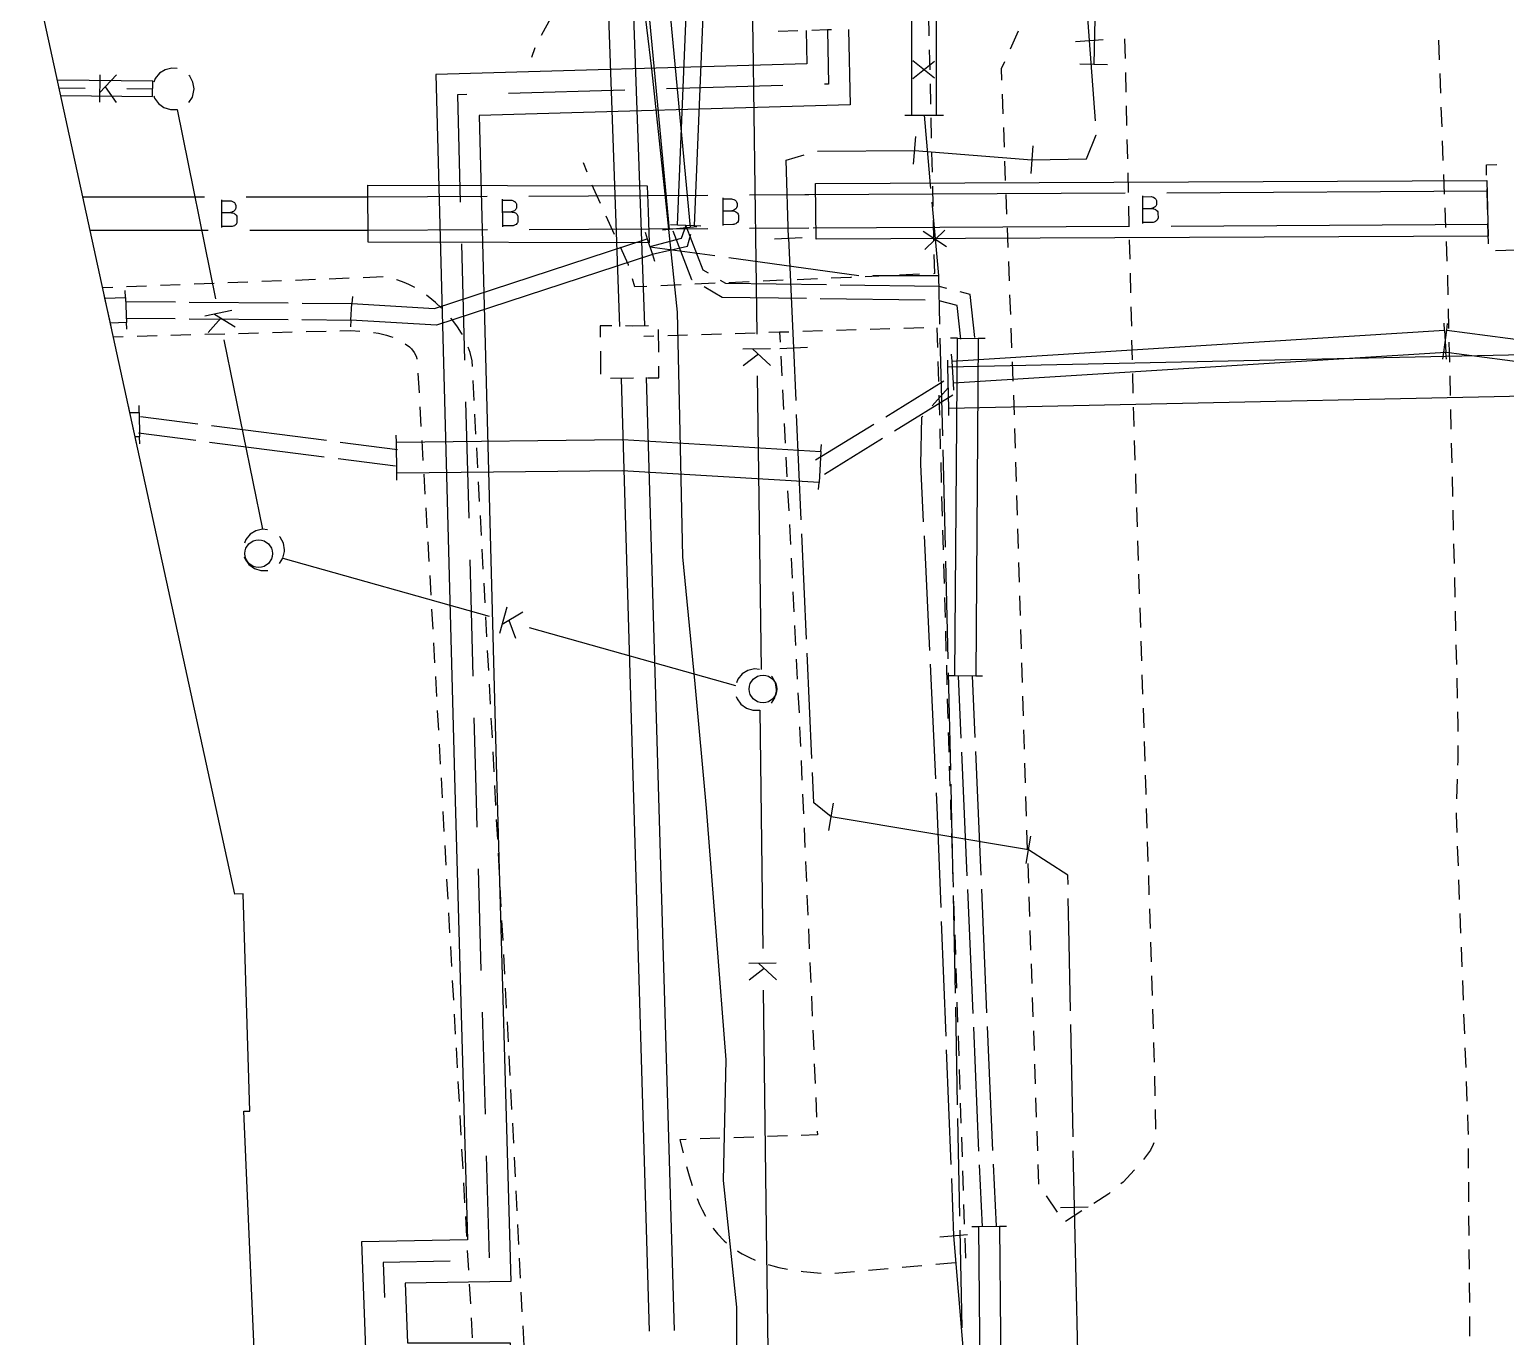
# Model space of a CAD drawing. Header units: metres. Extents: x 17721 to 17912, y 14015 to 15901.
# Drawn here: x 17747.8 to 17801, y 15804 to 15851 of the extents above; entities that cross this region are included whole.
import ezdxf

# ---------------------------------------------------------------- set-up
doc = ezdxf.new("R2010")
doc.units = ezdxf.units.M
for name, color, linetype in [('GC_CURB_EDGE', 1, 'Continuous'), ('GC_HEAT_AXIS', 30, 'Continuous'), ('GC_POWER_AXIS', 40, 'Continuous'), ('GC_SEWER_AXIS', 6, 'Continuous'), ('GC_SITE_BOUNDARY', 7, 'Continuous'), ('GC_TEST_GREEN_ZONE', 3, 'Continuous'), ('GC_WATER_AXIS', 5, 'Continuous')]:
    doc.layers.add(name, color=color, linetype=linetype)

msp = doc.modelspace()

# ---------------------------------------------------------------- linework, layer by layer
at = {"layer": 'GC_CURB_EDGE'}
for points in [[(17766.262, 15850.825), (17766.608, 15851.466)], [(17780.195, 15851.528), (17780.212, 15850.8)], [(17783.146, 15850.336), (17783.436, 15850.979)], [(17765.913, 15850.037), (17766.041, 15850.378)], [(17787.257, 15850.687), (17787.273, 15849.982)], [(17798.554, 15850.649), (17798.581, 15849.939)], [(17780.224, 15850.3), (17780.24, 15849.572)], [(17782.839, 15849.201), (17782.823, 15849.618), (17782.941, 15849.88)], [(17787.285, 15849.482), (17787.301, 15848.777)], [(17798.6, 15849.439), (17798.627, 15848.73)], [(17780.252, 15849.072), (17780.269, 15848.344)], [(17782.884, 15847.996), (17782.857, 15848.701)], [(17787.313, 15848.277), (17787.33, 15847.572)], [(17798.646, 15848.23), (17798.673, 15847.52)], [(17780.28, 15847.844), (17780.297, 15847.116)], [(17782.929, 15846.792), (17782.903, 15847.497)], [(17780.308, 15846.616), (17780.325, 15845.888)], [(17787.341, 15847.072), (17787.358, 15846.367)], [(17798.691, 15847.021), (17798.718, 15846.311)], [(17767.909, 15845.893), (17767.775, 15846.232)], [(17782.974, 15845.588), (17782.948, 15846.292)], [(17787.369, 15845.867), (17787.386, 15845.162)], [(17798.737, 15845.812), (17798.764, 15845.102)], [(17768.389, 15844.763), (17768.135, 15845.32), (17768.093, 15845.428)], [(17780.337, 15845.388), (17780.353, 15844.66)], [(17783.019, 15844.383), (17782.993, 15845.088)], [(17787.398, 15844.663), (17787.414, 15843.958)], [(17798.783, 15844.602), (17798.81, 15843.893)], [(17768.897, 15843.645), (17768.596, 15844.308)], [(17780.365, 15844.16), (17780.382, 15843.432)], [(17783.065, 15843.179), (17783.038, 15843.884)], [(17787.426, 15843.458), (17787.442, 15842.753)], [(17769.401, 15842.525), (17769.391, 15842.559), (17769.104, 15843.19)], [(17780.393, 15842.932), (17780.409, 15842.237), (17780.376, 15842.236)], [(17798.829, 15843.393), (17798.856, 15842.683)], [(17783.11, 15841.974), (17783.083, 15842.679)], [(17753.26, 15841.835), (17752.543, 15841.807)], [(17754.476, 15841.882), (17753.759, 15841.854)], [(17755.693, 15841.929), (17754.976, 15841.902)], [(17756.91, 15841.976), (17756.193, 15841.949)], [(17758.126, 15842.024), (17757.409, 15841.996)], [(17759.343, 15842.071), (17758.626, 15842.043)], [(17760.559, 15842.118), (17759.842, 15842.09)], [(17761.705, 15841.735), (17761.488, 15841.85), (17761.318, 15841.922), (17761.093, 15841.998), (17761.045, 15842.011)], [(17770.06, 15841.78), (17769.629, 15841.761), (17769.544, 15842.046)], [(17771.287, 15841.834), (17770.559, 15841.802)], [(17772.514, 15841.889), (17771.786, 15841.856)], [(17773.741, 15841.943), (17773.014, 15841.911)], [(17774.968, 15841.997), (17774.241, 15841.965)], [(17776.195, 15842.051), (17775.468, 15842.019)], [(17777.422, 15842.105), (17777.389, 15842.104), (17776.695, 15842.073)], [(17778.65, 15842.159), (17777.922, 15842.127)], [(17779.877, 15842.214), (17779.149, 15842.181)], [(17787.454, 15842.253), (17787.471, 15841.548)], [(17798.875, 15842.184), (17798.879, 15842.078), (17798.893, 15841.474)], [(17750.827, 15841.741), (17750.468, 15841.727)], [(17752.043, 15841.788), (17751.326, 15841.76)], [(17762.666, 15840.996), (17762.449, 15841.202), (17762.322, 15841.312), (17762.126, 15841.467)], [(17783.155, 15840.77), (17783.129, 15841.475)], [(17787.482, 15841.048), (17787.499, 15840.343)], [(17798.904, 15840.974), (17798.921, 15840.264)], [(17763.418, 15840.042), (17763.389, 15840.092), (17763.238, 15840.326), (17763.071, 15840.55), (17763.005, 15840.628)], [(17778.809, 15840.248), (17778.095, 15840.226)], [(17780.024, 15840.286), (17779.309, 15840.264)], [(17780.53, 15839.573), (17780.51, 15840.288)], [(17783.2, 15839.566), (17783.174, 15840.27)], [(17750.851, 15839.967), (17751.21, 15839.976)], [(17751.709, 15839.989), (17752.426, 15840.008)], [(17752.926, 15840.021), (17753.643, 15840.04)], [(17754.142, 15840.053), (17754.859, 15840.072)], [(17755.359, 15840.085), (17756.076, 15840.104)], [(17756.576, 15840.117), (17757.292, 15840.136)], [(17757.792, 15840.149), (17758.509, 15840.168)], [(17759.009, 15840.181), (17759.402, 15840.191), (17759.724, 15840.165)], [(17760.222, 15840.115), (17760.401, 15840.088), (17760.687, 15840.022), (17760.828, 15839.979), (17760.916, 15839.944)], [(17761.358, 15839.714), (17761.508, 15839.599), (17761.587, 15839.524), (17761.685, 15839.399), (17761.754, 15839.26), (17761.774, 15839.186), (17761.778, 15839.158)], [(17770.311, 15839.983), (17769.953, 15839.972)], [(17771.525, 15840.021), (17770.81, 15839.999)], [(17772.739, 15840.059), (17772.024, 15840.036)], [(17773.953, 15840.097), (17773.239, 15840.074)], [(17774.834, 15840.124), (17774.453, 15840.112)], [(17775.167, 15840.134), (17774.834, 15840.124)], [(17774.834, 15840.124), (17774.853, 15839.767)], [(17776.381, 15840.172), (17775.667, 15840.15)], [(17777.595, 15840.21), (17776.881, 15840.188)], [(17787.51, 15839.843), (17787.527, 15839.138)], [(17798.932, 15839.764), (17798.949, 15839.054)], [(17763.775, 15838.891), (17763.763, 15839.102), (17763.691, 15839.402), (17763.63, 15839.59)], [(17774.878, 15839.268), (17774.915, 15838.554)], [(17761.813, 15838.659), (17761.855, 15837.943)], [(17780.565, 15838.359), (17780.544, 15839.073)], [(17783.245, 15838.361), (17783.219, 15839.066)], [(17787.539, 15838.638), (17787.555, 15837.933)], [(17763.84, 15837.675), (17763.802, 15838.392)], [(17798.96, 15838.555), (17798.977, 15837.845)], [(17774.94, 15838.055), (17774.977, 15837.341)], [(17780.599, 15837.145), (17780.579, 15837.859)], [(17783.291, 15837.157), (17783.264, 15837.862)], [(17761.884, 15837.444), (17761.926, 15836.729)], [(17763.906, 15836.46), (17763.867, 15837.176)], [(17787.567, 15837.433), (17787.573, 15837.169), (17787.587, 15836.728)], [(17798.988, 15837.345), (17799.005, 15836.635)], [(17775.002, 15836.842), (17775.039, 15836.128)], [(17780.633, 15835.931), (17780.613, 15836.645)], [(17783.326, 15835.952), (17783.305, 15836.657)], [(17761.955, 15836.229), (17761.997, 15835.514)], [(17787.604, 15836.229), (17787.627, 15835.524)], [(17799.016, 15836.135), (17799.033, 15835.425)], [(17763.971, 15835.244), (17763.933, 15835.96)], [(17775.064, 15835.628), (17775.101, 15834.915)], [(17783.362, 15834.748), (17783.341, 15835.452)], [(17762.026, 15835.015), (17762.068, 15834.299)], [(17780.667, 15834.716), (17780.647, 15835.431)], [(17787.643, 15835.024), (17787.666, 15834.319)], [(17799.044, 15834.925), (17799.06, 15834.215)], [(17764.037, 15834.028), (17763.998, 15834.745)], [(17775.126, 15834.415), (17775.163, 15833.702)], [(17780.701, 15833.502), (17780.681, 15834.217)], [(17783.398, 15833.543), (17783.377, 15834.248)], [(17762.097, 15833.8), (17762.139, 15833.084)], [(17764.102, 15832.812), (17764.064, 15833.529)], [(17787.683, 15833.819), (17787.706, 15833.115)], [(17799.072, 15833.715), (17799.088, 15833.005)], [(17775.188, 15833.202), (17775.225, 15832.488)], [(17780.735, 15832.288), (17780.715, 15833.002)], [(17783.434, 15832.338), (17783.413, 15833.043)], [(17762.168, 15832.585), (17762.21, 15831.869)], [(17764.168, 15831.597), (17764.129, 15832.313)], [(17787.722, 15832.615), (17787.745, 15831.91)], [(17799.1, 15832.506), (17799.116, 15831.796)], [(17775.25, 15831.989), (17775.287, 15831.275)], [(17780.769, 15831.074), (17780.749, 15831.788)], [(17783.469, 15831.133), (17783.448, 15831.838)], [(17762.239, 15831.37), (17762.281, 15830.654)], [(17787.762, 15831.41), (17787.785, 15830.705)], [(17799.128, 15831.296), (17799.144, 15830.586)], [(17764.233, 15830.381), (17764.195, 15831.097)], [(17775.312, 15830.776), (17775.349, 15830.062)], [(17762.309, 15830.155), (17762.349, 15829.439)], [(17780.803, 15829.859), (17780.783, 15830.574)], [(17783.505, 15829.929), (17783.484, 15830.634)], [(17787.801, 15830.206), (17787.824, 15829.501)], [(17764.299, 15829.165), (17764.26, 15829.882)], [(17799.156, 15830.086), (17799.172, 15829.376)], [(17775.374, 15829.563), (17775.411, 15828.849)], [(17780.837, 15828.645), (17780.817, 15829.36)], [(17783.541, 15828.724), (17783.52, 15829.429)], [(17762.377, 15828.94), (17762.417, 15828.224)], [(17764.364, 15827.95), (17764.326, 15828.666)], [(17787.841, 15829.001), (17787.864, 15828.296)], [(17799.184, 15828.876), (17799.2, 15828.166)], [(17775.436, 15828.35), (17775.473, 15827.636)], [(17780.871, 15827.431), (17780.851, 15828.145)], [(17783.577, 15827.519), (17783.556, 15828.224)], [(17762.444, 15827.725), (17762.484, 15827.009)], [(17787.88, 15827.796), (17787.903, 15827.092)], [(17799.212, 15827.666), (17799.228, 15826.956)], [(17764.43, 15826.734), (17764.391, 15827.45)], [(17775.498, 15827.137), (17775.535, 15826.423)], [(17783.612, 15826.315), (17783.592, 15827.02)], [(17762.512, 15826.51), (17762.552, 15825.794)], [(17780.905, 15826.217), (17780.885, 15826.931)], [(17787.92, 15826.592), (17787.943, 15825.887)], [(17799.239, 15826.457), (17799.251, 15825.961), (17799.251, 15825.747)], [(17764.495, 15825.518), (17764.484, 15825.729), (17764.457, 15826.235)], [(17775.557, 15825.923), (17775.578, 15825.44), (17775.589, 15825.209)], [(17780.939, 15825.002), (17780.926, 15825.476), (17780.919, 15825.717)], [(17783.648, 15825.11), (17783.637, 15825.494), (17783.627, 15825.815)], [(17787.959, 15825.387), (17787.982, 15824.682)], [(17762.579, 15825.295), (17762.619, 15824.579)], [(17764.559, 15824.302), (17764.521, 15825.019)], [(17799.251, 15825.247), (17799.25, 15824.684), (17799.246, 15824.537)], [(17775.61, 15824.71), (17775.627, 15824.324), (17775.641, 15823.996)], [(17780.978, 15823.788), (17780.955, 15824.503)], [(17783.684, 15823.905), (17783.663, 15824.61)], [(17762.647, 15824.079), (17762.687, 15823.364)], [(17764.624, 15823.086), (17764.586, 15823.803)], [(17787.999, 15824.183), (17788.019, 15823.565), (17788.022, 15823.478)], [(17799.23, 15824.037), (17799.207, 15823.327)], [(17775.663, 15823.496), (17775.694, 15822.782)], [(17781.018, 15822.574), (17780.995, 15823.289)], [(17783.723, 15822.701), (17783.7, 15823.406)], [(17762.715, 15822.864), (17762.754, 15822.148)], [(17788.037, 15822.978), (17788.059, 15822.273)], [(17799.191, 15822.827), (17799.189, 15822.75), (17799.213, 15822.118)], [(17764.688, 15821.871), (17764.65, 15822.587)], [(17775.716, 15822.283), (17775.747, 15821.569)], [(17783.764, 15821.496), (17783.74, 15822.201)], [(17762.782, 15821.649), (17762.822, 15820.933)], [(17781.058, 15821.36), (17781.034, 15822.075)], [(17788.074, 15821.773), (17788.096, 15821.069)], [(17764.752, 15820.655), (17764.714, 15821.371)], [(17799.232, 15821.618), (17799.259, 15820.908)], [(17775.769, 15821.069), (17775.8, 15820.355)], [(17781.098, 15820.146), (17781.074, 15820.861)], [(17783.804, 15820.292), (17783.781, 15820.996)], [(17788.112, 15820.569), (17788.133, 15819.864)], [(17762.85, 15820.434), (17762.889, 15819.718)], [(17764.816, 15819.439), (17764.778, 15820.156)], [(17799.278, 15820.409), (17799.305, 15819.699)], [(17775.822, 15819.855), (17775.853, 15819.141)], [(17781.138, 15818.932), (17781.114, 15819.647)], [(17783.845, 15819.087), (17783.821, 15819.792)], [(17762.917, 15819.219), (17762.957, 15818.503)], [(17788.149, 15819.364), (17788.171, 15818.659)], [(17799.324, 15819.2), (17799.351, 15818.49)], [(17764.88, 15818.223), (17764.842, 15818.94)], [(17775.874, 15818.642), (17775.906, 15817.928)], [(17783.885, 15817.882), (17783.862, 15818.587)], [(17762.985, 15818.004), (17763.025, 15817.288)], [(17781.178, 15817.718), (17781.154, 15818.432)], [(17788.186, 15818.16), (17788.208, 15817.455)], [(17799.37, 15817.99), (17799.397, 15817.281)], [(17764.944, 15817.007), (17764.907, 15817.724)], [(17775.927, 15817.428), (17775.958, 15816.714)], [(17783.926, 15816.678), (17783.902, 15817.383)], [(17781.218, 15816.504), (17781.194, 15817.218)], [(17788.223, 15816.955), (17788.245, 15816.25)], [(17763.052, 15816.789), (17763.092, 15816.073)], [(17765.009, 15815.792), (17764.971, 15816.508)], [(17799.416, 15816.781), (17799.443, 15816.071)], [(17775.98, 15816.215), (17776.011, 15815.501)], [(17781.257, 15815.29), (17781.234, 15816.004)], [(17783.966, 15815.473), (17783.942, 15816.178)], [(17763.12, 15815.574), (17763.16, 15814.858)], [(17765.073, 15814.576), (17765.035, 15815.292)], [(17788.261, 15815.75), (17788.282, 15815.045)], [(17799.462, 15815.572), (17799.489, 15814.862)], [(17776.033, 15815.001), (17776.064, 15814.287)], [(17781.297, 15814.076), (17781.274, 15814.79)], [(17784.007, 15814.269), (17783.983, 15814.974)], [(17763.187, 15814.359), (17763.227, 15813.643)], [(17788.298, 15814.546), (17788.31, 15814.152), (17788.316, 15813.841)], [(17799.508, 15814.363), (17799.535, 15813.653)], [(17765.137, 15813.36), (17765.099, 15814.077)], [(17776.086, 15813.788), (17776.117, 15813.074)], [(17784.047, 15813.064), (17784.023, 15813.769)], [(17763.255, 15813.144), (17763.295, 15812.428)], [(17781.337, 15812.862), (17781.314, 15813.576)], [(17788.327, 15813.341), (17788.341, 15812.636)], [(17799.554, 15813.153), (17799.581, 15812.444)], [(17765.201, 15812.144), (17765.163, 15812.861)], [(17776.139, 15812.574), (17776.17, 15811.86)], [(17781.377, 15811.648), (17781.354, 15812.362)], [(17784.087, 15811.86), (17784.064, 15812.565)], [(17788.352, 15812.136), (17788.366, 15811.431)], [(17763.323, 15811.929), (17763.362, 15811.213)], [(17765.265, 15810.928), (17765.228, 15811.645)], [(17799.6, 15811.944), (17799.617, 15811.493), (17799.619, 15811.234)], [(17771.475, 15811.06), (17771.25, 15811.052), (17771.365, 15810.576)], [(17772.689, 15811.103), (17771.975, 15811.078)], [(17773.903, 15811.146), (17773.189, 15811.121)], [(17775.117, 15811.189), (17774.403, 15811.163)], [(17776.191, 15811.361), (17776.197, 15811.227), (17775.617, 15811.206)], [(17781.417, 15810.434), (17781.394, 15811.148)], [(17784.128, 15810.655), (17784.104, 15811.36)], [(17763.39, 15810.713), (17763.43, 15809.998)], [(17788.304, 15810.939), (17788.287, 15810.874), (17788.187, 15810.674), (17787.94, 15810.342)], [(17799.623, 15810.734), (17799.629, 15810.024)], [(17765.326, 15809.712), (17765.29, 15810.429)], [(17771.485, 15810.091), (17771.577, 15809.755), (17771.689, 15809.406)], [(17781.457, 15809.22), (17781.434, 15809.934)], [(17784.174, 15809.453), (17784.168, 15809.462), (17784.145, 15810.155)], [(17787.613, 15809.964), (17787.204, 15809.524), (17787.123, 15809.458)], [(17763.458, 15809.498), (17763.498, 15808.782)], [(17799.633, 15809.524), (17799.638, 15808.814)], [(17765.386, 15808.496), (17765.35, 15809.213)], [(17771.865, 15808.938), (17771.955, 15808.721), (17772.05, 15808.523), (17772.174, 15808.295)], [(17784.837, 15808.446), (17784.449, 15809.035)], [(17786.733, 15809.145), (17786.684, 15809.105), (17786.143, 15808.759)], [(17781.497, 15808.006), (17781.473, 15808.72)], [(17785.722, 15808.489), (17785.129, 15808.109)], [(17763.525, 15808.283), (17763.565, 15807.567)], [(17765.448, 15807.281), (17765.411, 15807.997)], [(17772.443, 15807.874), (17772.462, 15807.846), (17772.606, 15807.665), (17772.843, 15807.413), (17772.921, 15807.344)], [(17799.642, 15808.314), (17799.648, 15807.604)], [(17781.537, 15806.792), (17781.513, 15807.506)], [(17763.593, 15807.068), (17763.634, 15806.352)], [(17765.511, 15806.065), (17765.474, 15806.781)], [(17773.321, 15807.045), (17773.365, 15807.015), (17773.492, 15806.94), (17773.755, 15806.805), (17773.956, 15806.719)], [(17799.652, 15807.104), (17799.658, 15806.394)], [(17774.427, 15806.555), (17774.591, 15806.505), (17774.809, 15806.451), (17775.122, 15806.391)], [(17775.617, 15806.316), (17775.688, 15806.306), (17776.328, 15806.246)], [(17776.826, 15806.245), (17777.538, 15806.309)], [(17778.036, 15806.354), (17778.747, 15806.417)], [(17779.245, 15806.462), (17779.957, 15806.525)], [(17780.455, 15806.57), (17781.167, 15806.634)], [(17763.662, 15805.853), (17763.703, 15805.137)], [(17799.662, 15805.894), (17799.668, 15805.184)], [(17765.574, 15804.849), (17765.537, 15805.565)], [(17763.731, 15804.638), (17763.772, 15803.922)], [(17799.672, 15804.684), (17799.677, 15803.974)], [(17765.637, 15803.633), (17765.599, 15804.349)]]:
    msp.add_lwpolyline(points, dxfattribs=at)
at = {"layer": 'GC_HEAT_AXIS'}
for points in [[(17775.798, 15850.995), (17775.822, 15849.796), (17762.461, 15849.413), (17763.128, 15824.135)], [(17777.317, 15851.026), (17777.372, 15848.32), (17764.02, 15847.937), (17764.648, 15824.155)], [(17775.491, 15850.979), (17774.783, 15850.958)], [(17776.558, 15851.011), (17775.991, 15850.994)], [(17776.558, 15851.011), (17776.597, 15849.058), (17776.453, 15849.054)], [(17776.7, 15851.015), (17776.558, 15851.011)], [(17769.263, 15848.848), (17765.071, 15848.728)], [(17774.954, 15849.011), (17770.762, 15848.891)], [(17763.572, 15848.685), (17763.24, 15848.675), (17763.342, 15844.815)], [(17763.382, 15843.315), (17763.493, 15839.123)], [(17763.532, 15837.624), (17763.643, 15833.432)], [(17763.682, 15831.932), (17763.793, 15827.74)], [(17763.833, 15826.241), (17763.888, 15824.145), (17763.94, 15822.309)], [(17763.128, 15824.123), (17763.601, 15807.444), (17759.779, 15807.376), (17759.971, 15802.223), (17763.691, 15802.223), (17764.997, 15774.711)], [(17764.648, 15824.167), (17765.163, 15805.952), (17761.355, 15805.884), (17761.435, 15803.743), (17765.141, 15803.743), (17766.515, 15774.783)], [(17763.982, 15820.81), (17764.086, 15817.139)], [(17764.129, 15815.639), (17764.233, 15811.968)], [(17764.275, 15810.469), (17764.379, 15806.798)], [(17762.982, 15806.673), (17760.567, 15806.63), (17760.614, 15805.373)]]:
    msp.add_lwpolyline(points, dxfattribs=at)
at = {"layer": 'GC_POWER_AXIS'}
for points in [[(17771.827, 15892.031), (17771.844, 15889.408), (17770.746, 15884.949), (17769.676, 15880.578), (17769.161, 15876.51), (17768.604, 15872.045), (17768.049, 15867.579), (17768.633, 15862.823), (17769.165, 15858.355), (17769.682, 15854.085), (17770.224, 15849.617), (17770.686, 15845.329), (17771.148, 15840.852), (17771.244, 15836.533), (17771.346, 15832.035), (17771.781, 15827.47), (17772.19, 15822.988), (17772.557, 15818.396), (17772.902, 15813.932), (17772.802, 15809.577), (17773.286, 15805.027), (17773.285, 15800.414)], [(17785.6, 15857.641), (17785.614, 15855.664), (17785.983, 15850.636), (17786.199, 15847.738)], [(17786.224, 15853.059), (17786.144, 15849.777)], [(17785.484, 15850.599), (17786.482, 15850.673)], [(17780.415, 15849.275), (17779.632, 15849.897)], [(17780.413, 15849.875), (17779.634, 15849.247)], [(17785.644, 15849.789), (17786.644, 15849.765)], [(17779.339, 15847.941), (17779.589, 15847.941)], [(17780.039, 15847.941), (17780.274, 15845.305)], [(17780.489, 15847.941), (17780.739, 15847.941)], [(17776.203, 15846.642), (17779.689, 15846.674), (17783.918, 15846.337), (17785.884, 15846.369), (17786.237, 15847.235), (17786.237, 15847.24)], [(17779.729, 15847.172), (17779.649, 15846.176)], [(17783.958, 15846.835), (17783.878, 15845.839)], [(17775.154, 15843.514), (17775.075, 15846.325), (17775.722, 15846.514)], [(17780.319, 15844.806), (17780.554, 15842.17)], [(17771.456, 15843.973), (17771.287, 15843.505), (17770.166, 15843.208), (17772.509, 15842.886)], [(17771.156, 15843.985), (17770.906, 15843.995)], [(17772.275, 15842.249), (17772.085, 15842.361), (17771.473, 15843.95)], [(17772.005, 15843.95), (17771.756, 15843.96)], [(17769.995, 15843.731), (17770.073, 15843.493)], [(17770.252, 15842.944), (17771.526, 15843.224), (17771.645, 15843.654)], [(17770.867, 15843.825), (17770.618, 15843.802)], [(17771.692, 15842.012), (17771.681, 15842.018), (17771.007, 15843.77)], [(17771.862, 15843.918), (17771.613, 15843.895)], [(17774.655, 15843.491), (17775.653, 15843.537)], [(17775.154, 15843.514), (17775.338, 15839.569), (17775.423, 15837.67)], [(17780.84, 15843.199), (17780.005, 15843.749)], [(17780.785, 15843.797), (17780.065, 15843.102)], [(17770.26, 15842.923), (17770.337, 15842.685)], [(17773.004, 15842.819), (17777.69, 15842.175)], [(17776.52, 15841.831), (17772.906, 15841.878), (17772.706, 15841.996)], [(17780.857, 15841.705), (17780.576, 15841.778), (17777.02, 15841.825)], [(17778.19, 15842.17), (17780.554, 15842.17), (17780.597, 15840.413)], [(17750.55, 15841.351), (17750.497, 15841.595)], [(17751.283, 15841.383), (17751.272, 15841.632)], [(17759.456, 15841.414), (17759.441, 15841.164)], [(17775.8, 15841.34), (17772.767, 15841.38), (17772.123, 15841.758)], [(17780.08, 15841.284), (17776.3, 15841.334)], [(17781.859, 15839.937), (17781.693, 15841.487), (17781.341, 15841.579)], [(17751.306, 15841.233), (17753.085, 15841.218)], [(17753.585, 15841.214), (17757.145, 15841.184)], [(17757.645, 15841.18), (17759.425, 15841.165)], [(17781.361, 15839.883), (17781.233, 15841.09), (17780.578, 15841.261)], [(17750.797, 15840.214), (17750.744, 15840.458)], [(17751.3, 15840.633), (17753.08, 15840.618)], [(17751.333, 15840.234), (17751.322, 15840.484)], [(17753.58, 15840.614), (17757.14, 15840.584)], [(17757.64, 15840.58), (17759.419, 15840.565)], [(17759.404, 15840.565), (17759.388, 15840.316)], [(17798.776, 15840.2), (17798.76, 15840.45)], [(17798.853, 15840.198), (17798.885, 15840.446)], [(17780.609, 15839.913), (17780.695, 15836.398)], [(17781.235, 15839.913), (17780.985, 15839.914)], [(17782.235, 15839.905), (17781.985, 15839.907)], [(17774.839, 15839.546), (17775.837, 15839.592)], [(17781.043, 15839.088), (17781.027, 15839.338)], [(17798.716, 15839.157), (17798.749, 15839.405)], [(17798.841, 15839.152), (17798.826, 15839.402)], [(17780.892, 15838.877), (17780.887, 15839.127)], [(17778.655, 15837.086), (17780.751, 15838.382)], [(17780.324, 15837.472), (17780.909, 15838.127)], [(17781.108, 15838.04), (17781.093, 15838.29)], [(17778.97, 15836.576), (17781.067, 15837.872)], [(17751.446, 15837.232), (17751.393, 15837.476)], [(17751.782, 15837.238), (17751.778, 15837.488)], [(17751.828, 15837.099), (17753.894, 15836.833)], [(17775.614, 15833.373), (17775.445, 15837.171)], [(17780.012, 15833.297), (17779.915, 15835.361), (17779.962, 15837.068), (17779.99, 15837.1)], [(17780.93, 15837.127), (17780.925, 15837.377)], [(17751.752, 15836.503), (17753.818, 15836.238)], [(17754.39, 15836.769), (17758.522, 15836.238)], [(17776.133, 15835.527), (17778.23, 15836.823)], [(17751.689, 15836.117), (17751.636, 15836.361)], [(17751.802, 15836.114), (17751.797, 15836.364)], [(17754.314, 15836.174), (17758.446, 15835.643)], [(17759.018, 15836.174), (17761.084, 15835.909)], [(17761.04, 15836.173), (17761.037, 15836.423)], [(17776.324, 15835.833), (17776.339, 15836.083)], [(17776.449, 15835.017), (17778.545, 15836.313)], [(17758.942, 15835.579), (17761.008, 15835.313)], [(17780.707, 15835.898), (17780.792, 15832.384)], [(17761.054, 15834.799), (17761.052, 15835.049)], [(17776.242, 15834.462), (17776.257, 15834.711)], [(17775.805, 15829.075), (17775.636, 15832.873)], [(17780.035, 15832.798), (17780.229, 15828.67)], [(17780.804, 15831.884), (17780.89, 15828.369)], [(17775.997, 15824.778), (17775.828, 15828.576)], [(17780.253, 15828.17), (17780.446, 15824.042)], [(17781.145, 15827.753), (17780.895, 15827.754)], [(17780.902, 15827.869), (17780.987, 15824.354)], [(17781.27, 15827.739), (17781.366, 15825.511)], [(17781.77, 15827.761), (17781.865, 15825.533)], [(17782.145, 15827.745), (17781.895, 15827.747)], [(17781.387, 15825.012), (17781.578, 15820.556)], [(17781.887, 15825.034), (17782.077, 15820.578)], [(17776.691, 15822.675), (17776.068, 15823.182), (17776.019, 15824.278)], [(17781, 15823.855), (17781.018, 15823.097), (17781.073, 15820.34)], [(17780.47, 15823.543), (17780.494, 15823.026), (17780.636, 15819.414)], [(17776.609, 15822.182), (17776.773, 15823.168)], [(17785.221, 15820.241), (17785.214, 15820.576), (17783.793, 15821.488), (17776.691, 15822.675)], [(17783.711, 15820.995), (17783.875, 15821.981)], [(17781.599, 15820.056), (17781.79, 15815.601)], [(17782.099, 15820.079), (17782.29, 15815.623)], [(17781.083, 15819.84), (17781.153, 15816.325)], [(17785.31, 15815.696), (17785.262, 15818.126), (17785.23, 15819.741)], [(17780.655, 15818.914), (17780.818, 15814.785)], [(17781.163, 15815.825), (17781.233, 15812.31)], [(17781.812, 15815.101), (17782.002, 15810.645)], [(17782.311, 15815.124), (17782.502, 15810.668)], [(17785.4, 15811.15), (17785.32, 15815.196)], [(17780.837, 15814.285), (17780.999, 15810.156)], [(17781.243, 15811.81), (17781.314, 15808.295)], [(17785.651, 15798.733), (17785.627, 15800.801), (17785.45, 15808.627), (17785.41, 15810.65)], [(17782.025, 15810.146), (17782.13, 15807.918)], [(17782.525, 15810.169), (17782.63, 15807.942)], [(17781.019, 15809.657), (17781.1, 15807.592), (17781.751, 15799.712), (17781.754, 15797.67)], [(17784.95, 15808.616), (17785.95, 15808.638)], [(17781.755, 15807.925), (17782.005, 15807.927)], [(17782.755, 15807.934), (17783.005, 15807.936)], [(17780.602, 15807.551), (17781.598, 15807.633)], [(17781.324, 15807.795), (17781.394, 15804.28)]]:
    msp.add_lwpolyline(points, dxfattribs=at)
for points in [[(17771.156, 15843.985), (17771.96, 15863.485), (17772.56, 15863.461), (17771.756, 15843.961)], [(17779.589, 15847.941), (17780.489, 15847.941), (17780.489, 15855.741), (17779.589, 15855.741)], [(17769.777, 15855.475), (17770.523, 15855.545), (17771.613, 15843.895), (17770.867, 15843.825)], [(17759.404, 15840.566), (17759.44, 15841.164), (17762.407, 15840.982), (17770.073, 15843.493), (17770.259, 15842.923), (17762.485, 15840.376)], [(17750.55, 15841.351), (17751.283, 15841.383), (17751.323, 15840.483), (17750.744, 15840.458)], [(17781.043, 15839.088), (17798.776, 15840.2), (17798.826, 15839.402), (17781.093, 15838.29)], [(17781.145, 15827.753), (17781.235, 15839.913), (17781.985, 15839.907), (17781.895, 15827.747)], [(17798.749, 15839.404), (17798.853, 15840.198), (17807.642, 15839.047), (17807.538, 15838.253)], [(17780.893, 15838.877), (17807.81, 15839.461), (17807.842, 15837.961), (17780.925, 15837.377)], [(17751.446, 15837.232), (17751.782, 15837.238), (17751.798, 15836.364), (17751.636, 15836.361)], [(17761.04, 15836.173), (17769.192, 15836.26), (17776.325, 15835.833), (17776.257, 15834.711), (17769.164, 15835.136), (17761.052, 15835.049)], [(17782.005, 15807.927), (17782.755, 15807.933), (17782.825, 15800.113), (17782.075, 15800.107)]]:
    msp.add_lwpolyline(points, close=True, dxfattribs=at)
at = {"layer": 'GC_SEWER_AXIS'}
for points in [[(17773.492, 15870.672), (17773.872, 15850.626)], [(17773.872, 15850.626), (17774.012, 15840.054)], [(17750.367, 15849.399), (17750.356, 15848.408)], [(17750.36, 15848.761), (17750.967, 15849.393)], [(17753.146, 15849.618), (17752.958, 15849.636), (17752.72, 15849.581), (17752.513, 15849.453), (17752.357, 15849.264), (17752.307, 15849.131)], [(17753.573, 15848.399), (17753.697, 15848.597), (17753.754, 15848.835), (17753.756, 15848.888), (17753.716, 15849.129), (17753.601, 15849.344), (17753.569, 15849.374)], [(17748.961, 15848.652), (17752.263, 15848.619), (17752.268, 15849.169), (17748.841, 15849.203)], [(17748.9, 15848.93), (17749.833, 15848.92)], [(17750.552, 15848.961), (17750.956, 15848.402)], [(17751.333, 15848.905), (17752.266, 15848.895)], [(17752.307, 15848.644), (17752.332, 15848.558), (17752.474, 15848.359), (17752.672, 15848.217), (17752.905, 15848.145), (17753.147, 15848.152)], [(17753.149, 15848.152), (17754.534, 15841.329)], [(17755.114, 15840.907), (17754.143, 15840.71)], [(17754.489, 15840.781), (17755.233, 15840.319)], [(17754.725, 15840.634), (17754.262, 15840.122)], [(17754.833, 15839.859), (17756.218, 15833.036)], [(17774.503, 15839.532), (17773.513, 15839.519)], [(17774.071, 15839.336), (17773.521, 15838.919)], [(17773.866, 15839.524), (17774.511, 15838.932)], [(17774.032, 15838.554), (17774.173, 15827.982)], [(17756.218, 15833.036), (17755.98, 15832.981), (17755.772, 15832.853), (17755.617, 15832.664), (17755.567, 15832.531)], [(17756.406, 15833.017), (17756.218, 15833.036)], [(17756.957, 15831.997), (17757.014, 15832.235), (17757.016, 15832.288), (17756.976, 15832.529), (17756.861, 15832.744), (17756.829, 15832.774)], [(17755.566, 15832.044), (17755.592, 15831.958), (17755.734, 15831.759), (17755.932, 15831.616), (17756.165, 15831.545), (17756.407, 15831.551)], [(17756.832, 15831.798), (17756.957, 15831.997)], [(17756.957, 15831.997), (17764.378, 15829.905)], [(17765.018, 15830.228), (17764.749, 15829.274)], [(17764.845, 15829.614), (17765.596, 15830.065)], [(17765.083, 15829.757), (17765.327, 15829.112)], [(17765.822, 15829.498), (17773.243, 15827.406)], [(17774.118, 15827.988), (17773.93, 15828.006), (17773.692, 15827.951), (17773.484, 15827.823), (17773.329, 15827.634), (17773.279, 15827.501)], [(17774.544, 15826.769), (17774.669, 15826.967), (17774.726, 15827.205), (17774.728, 15827.258), (17774.688, 15827.499), (17774.573, 15827.714), (17774.541, 15827.744)], [(17773.278, 15827.014), (17773.304, 15826.928), (17773.446, 15826.729), (17773.644, 15826.587), (17773.877, 15826.515), (17774.119, 15826.522)], [(17774.121, 15826.522), (17774.227, 15817.936)], [(17774.718, 15817.413), (17773.727, 15817.401)], [(17774.08, 15817.405), (17774.725, 15816.813)], [(17774.285, 15817.218), (17773.735, 15816.801)], [(17774.246, 15816.436), (17774.352, 15807.85), (17774.536, 15794.707)]]:
    msp.add_lwpolyline(points, dxfattribs=at)
for points in [[(17755.583, 15832.156), (17755.593, 15832.257), (17755.622, 15832.351), (17755.729, 15832.51), (17755.888, 15832.617), (17755.982, 15832.646), (17756.083, 15832.656), (17756.184, 15832.646), (17756.278, 15832.617), (17756.437, 15832.51), (17756.544, 15832.351), (17756.573, 15832.257), (17756.583, 15832.156), (17756.573, 15832.055), (17756.544, 15831.962), (17756.437, 15831.803), (17756.278, 15831.695), (17756.184, 15831.666), (17756.083, 15831.656), (17755.982, 15831.666), (17755.888, 15831.695), (17755.729, 15831.803), (17755.622, 15831.962), (17755.593, 15832.055)], [(17773.74, 15827.28), (17773.75, 15827.381), (17773.779, 15827.475), (17773.886, 15827.634), (17774.045, 15827.741), (17774.139, 15827.77), (17774.24, 15827.78), (17774.341, 15827.77), (17774.435, 15827.741), (17774.594, 15827.634), (17774.701, 15827.475), (17774.73, 15827.381), (17774.74, 15827.28), (17774.73, 15827.179), (17774.701, 15827.085), (17774.594, 15826.926), (17774.435, 15826.819), (17774.341, 15826.79), (17774.24, 15826.78), (17774.139, 15826.79), (17774.045, 15826.819), (17773.886, 15826.926), (17773.779, 15827.085), (17773.75, 15827.179)]]:
    msp.add_lwpolyline(points, close=True, dxfattribs=at)
at = {"layer": 'GC_SITE_BOUNDARY'}
msp.add_lwpolyline([(17755.978, 15802.103), (17755.553, 15812.077), (17755.762, 15812.084), (17755.529, 15819.904), (17755.219, 15819.895), (17747.834, 15853.83)], dxfattribs=at)
at = {"layer": 'GC_TEST_GREEN_ZONE'}
msp.add_lwpolyline([(17755.978, 15802.103), (17755.553, 15812.077), (17755.762, 15812.084), (17755.529, 15819.904), (17755.219, 15819.895), (17747.834, 15853.83)], dxfattribs=at)
at = {"layer": 'GC_WATER_AXIS'}
for points in [[(17769.08, 15840.334), (17768.582, 15854.575)], [(17769.98, 15840.366), (17769.483, 15854.554)], [(17800.289, 15845.789), (17800.28, 15846.16), (17800.651, 15846.169)], [(17760.013, 15844.999), (17764.31, 15845.022)], [(17765.81, 15845.03), (17770.107, 15845.052), (17772.249, 15845.064)], [(17773.749, 15845.072), (17775.892, 15845.083)], [(17775.744, 15845.082), (17787.274, 15845.144)], [(17787.895, 15845.044), (17787.901, 15844.047)], [(17787.896, 15845.008), (17788.214, 15845.009), (17788.244, 15845.004), (17788.295, 15844.986), (17788.342, 15844.958), (17788.36, 15844.943), (17788.377, 15844.924), (17788.392, 15844.9), (17788.406, 15844.87), (17788.409, 15844.855), (17788.41, 15844.74), (17788.404, 15844.717), (17788.392, 15844.687), (17788.377, 15844.667), (17788.36, 15844.646), (17788.332, 15844.625), (17788.297, 15844.607), (17788.265, 15844.593), (17788.219, 15844.582)], [(17788.774, 15845.152), (17800.305, 15845.213)], [(17800.322, 15844.547), (17800.32, 15844.613), (17800.303, 15845.289)], [(17749.756, 15845), (17754.135, 15845)], [(17754.742, 15844.897), (17754.742, 15843.899)], [(17754.742, 15844.86), (17755.061, 15844.86), (17755.091, 15844.855), (17755.142, 15844.836), (17755.188, 15844.808), (17755.207, 15844.793), (17755.224, 15844.774), (17755.239, 15844.75), (17755.252, 15844.72), (17755.255, 15844.705), (17755.255, 15844.59), (17755.25, 15844.567), (17755.237, 15844.537), (17755.222, 15844.517), (17755.205, 15844.496), (17755.177, 15844.476), (17755.142, 15844.457), (17755.11, 15844.444), (17755.064, 15844.433)], [(17755.635, 15845), (17760.013, 15844.999)], [(17764.851, 15844.922), (17764.857, 15843.924)], [(17764.852, 15844.885), (17765.171, 15844.887), (17765.2, 15844.882), (17765.251, 15844.863), (17765.298, 15844.835), (17765.316, 15844.821), (17765.333, 15844.802), (17765.348, 15844.778), (17765.362, 15844.748), (17765.365, 15844.733), (17765.366, 15844.617), (17765.361, 15844.595), (17765.348, 15844.565), (17765.333, 15844.544), (17765.316, 15844.524), (17765.288, 15844.503), (17765.253, 15844.484), (17765.221, 15844.471), (17765.175, 15844.459)], [(17772.79, 15844.964), (17772.795, 15843.966)], [(17772.79, 15844.927), (17773.109, 15844.929), (17773.139, 15844.924), (17773.189, 15844.905), (17773.236, 15844.877), (17773.255, 15844.863), (17773.272, 15844.844), (17773.287, 15844.82), (17773.3, 15844.79), (17773.304, 15844.775), (17773.305, 15844.659), (17773.299, 15844.637), (17773.286, 15844.607), (17773.271, 15844.586), (17773.255, 15844.566), (17773.227, 15844.545), (17773.191, 15844.526), (17773.16, 15844.513), (17773.114, 15844.501)], [(17772.792, 15844.5), (17773.114, 15844.501)], [(17773.114, 15844.501), (17773.152, 15844.498), (17773.186, 15844.494), (17773.235, 15844.48), (17773.265, 15844.463), (17773.293, 15844.444), (17773.323, 15844.413), (17773.343, 15844.378), (17773.353, 15844.346), (17773.354, 15844.155), (17773.35, 15844.137), (17773.339, 15844.11), (17773.319, 15844.081), (17773.287, 15844.052), (17773.259, 15844.034), (17773.213, 15844.013), (17773.185, 15844.003), (17773.157, 15844.001), (17772.795, 15843.999)], [(17787.898, 15844.58), (17788.219, 15844.582)], [(17788.219, 15844.582), (17788.258, 15844.578), (17788.291, 15844.575), (17788.34, 15844.56), (17788.37, 15844.543), (17788.398, 15844.525), (17788.428, 15844.493), (17788.449, 15844.458), (17788.458, 15844.426), (17788.459, 15844.236), (17788.456, 15844.217), (17788.445, 15844.191), (17788.424, 15844.161), (17788.393, 15844.133), (17788.365, 15844.114), (17788.318, 15844.093), (17788.29, 15844.084), (17788.263, 15844.081), (17787.9, 15844.079)], [(17755.064, 15844.433), (17755.102, 15844.429), (17755.136, 15844.425), (17755.184, 15844.41), (17755.214, 15844.394), (17755.242, 15844.375), (17755.272, 15844.343), (17755.293, 15844.308), (17755.302, 15844.276), (17755.302, 15844.085), (17755.298, 15844.067), (17755.287, 15844.041), (17755.267, 15844.011), (17755.235, 15843.983), (17755.207, 15843.964), (17755.16, 15843.944), (17755.132, 15843.934), (17755.105, 15843.932), (17754.742, 15843.932)], [(17754.742, 15844.433), (17755.064, 15844.433)], [(17764.854, 15844.458), (17765.175, 15844.459)], [(17765.175, 15844.459), (17765.214, 15844.456), (17765.247, 15844.452), (17765.296, 15844.438), (17765.326, 15844.421), (17765.354, 15844.402), (17765.384, 15844.371), (17765.405, 15844.336), (17765.414, 15844.304), (17765.415, 15844.113), (17765.412, 15844.095), (17765.401, 15844.068), (17765.38, 15844.039), (17765.349, 15844.01), (17765.321, 15843.992), (17765.274, 15843.971), (17765.246, 15843.961), (17765.219, 15843.959), (17764.857, 15843.957)], [(17776.04, 15843.884), (17787.438, 15843.944)], [(17788.938, 15843.952), (17800.336, 15844.013)], [(17800.355, 15843.305), (17800.335, 15844.047)], [(17750.017, 15843.8), (17754.267, 15843.8)], [(17755.767, 15843.799), (17760.017, 15843.799), (17764.315, 15843.822)], [(17765.815, 15843.83), (17770.113, 15843.852), (17772.253, 15843.864)], [(17773.752, 15843.872), (17775.892, 15843.883)], [(17801.353, 15843.081), (17800.611, 15843.061)], [(17768.794, 15840.356), (17768.38, 15840.36), (17768.382, 15839.946)], [(17770.12, 15840.363), (17769.53, 15840.35), (17769.294, 15840.352)], [(17770.485, 15839.404), (17770.481, 15840.231)], [(17768.385, 15839.446), (17768.389, 15838.619)], [(17770.077, 15838.485), (17770.49, 15838.49), (17770.488, 15838.904)], [(17768.749, 15838.479), (17769.577, 15838.48)], [(17770.158, 15804.159), (17769.15, 15838.467)], [(17771.057, 15804.186), (17770.05, 15838.493)]]:
    msp.add_lwpolyline(points, dxfattribs=at)
for points in [[(17776.13, 15845.484), (17800.295, 15845.589), (17800.347, 15843.589), (17776.153, 15843.484)], [(17760.011, 15845.425), (17770.071, 15845.397), (17770.109, 15844.468), (17770.138, 15843.35), (17760.019, 15843.373)]]:
    msp.add_lwpolyline(points, close=True, dxfattribs=at)

doc.saveas('drawing.dxf')
